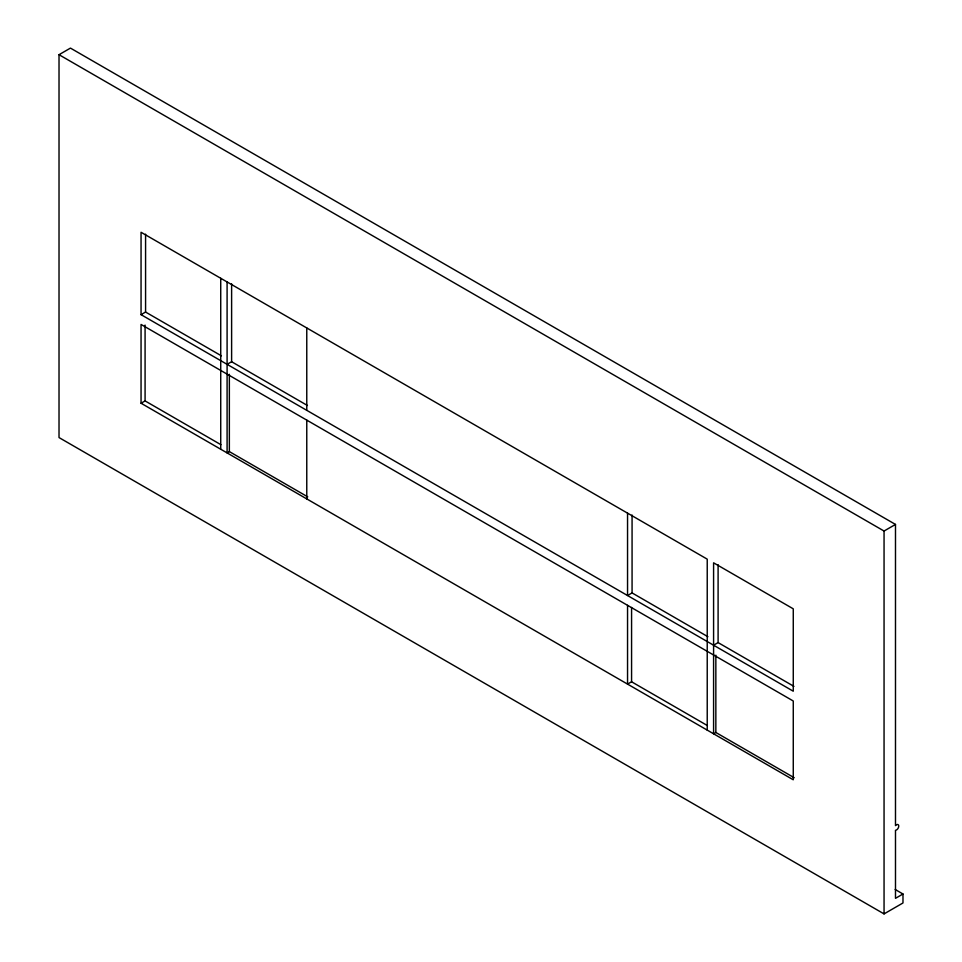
<?xml version="1.0" encoding="UTF-8"?>
<svg xmlns="http://www.w3.org/2000/svg" width="962" height="962" viewBox="0 0 962 962"><rect width="100%" height="100%" fill="white"/><g stroke="black" fill="none" stroke-linecap="round" stroke-linejoin="round"><path stroke-width="1.44" d="M59.019 54.702L70.454 48.1L895.49 524.434L895.49 825.6A3.199 1.852 -60 0 1 898.748 826.069A3.199 1.852 -60 0 1 895.49 830.302L895.49 898.328L902.981 893.999L902.981 902.969L884.054 913.9L59.019 437.566L59.019 54.702L884.054 531.036L895.49 524.434M707.226 730.11L707.226 559.15L141.053 232.275L141.053 314.658L145.575 312.049L221.392 355.82M141.053 403.234L793.265 779.785L793.265 700.997L141.053 324.447L141.053 403.234L145.082 400.913L220.899 444.684M227.092 364.333L231.614 361.724L307.431 405.495M307.744 496.861L229.353 451.599L227.092 452.91L227.092 281.95M707.888 636.7L632.07 592.917L627.549 595.526L627.549 513.155M707.395 725.564L631.577 681.781L627.549 684.114L627.549 605.314M713.588 645.201L718.097 642.592L793.927 686.363M794.239 777.741L715.848 732.479L713.588 733.778L713.588 562.818L793.265 608.826L793.265 691.209L141.053 314.658M895.177 889.489L902.981 893.999M884.054 531.036L884.054 913.9M718.097 564.706L718.097 642.592M715.848 655.17L715.848 732.479M632.07 515.031L632.07 592.917M631.577 607.455L631.577 681.781M306.77 327.946L306.77 410.329M306.77 420.117L306.77 498.905M231.614 283.826L231.614 361.724M229.353 374.302L229.353 451.599M220.731 278.283L220.731 449.242M145.575 234.163L145.575 312.049M145.082 325.096L145.082 400.913"/></g></svg>
